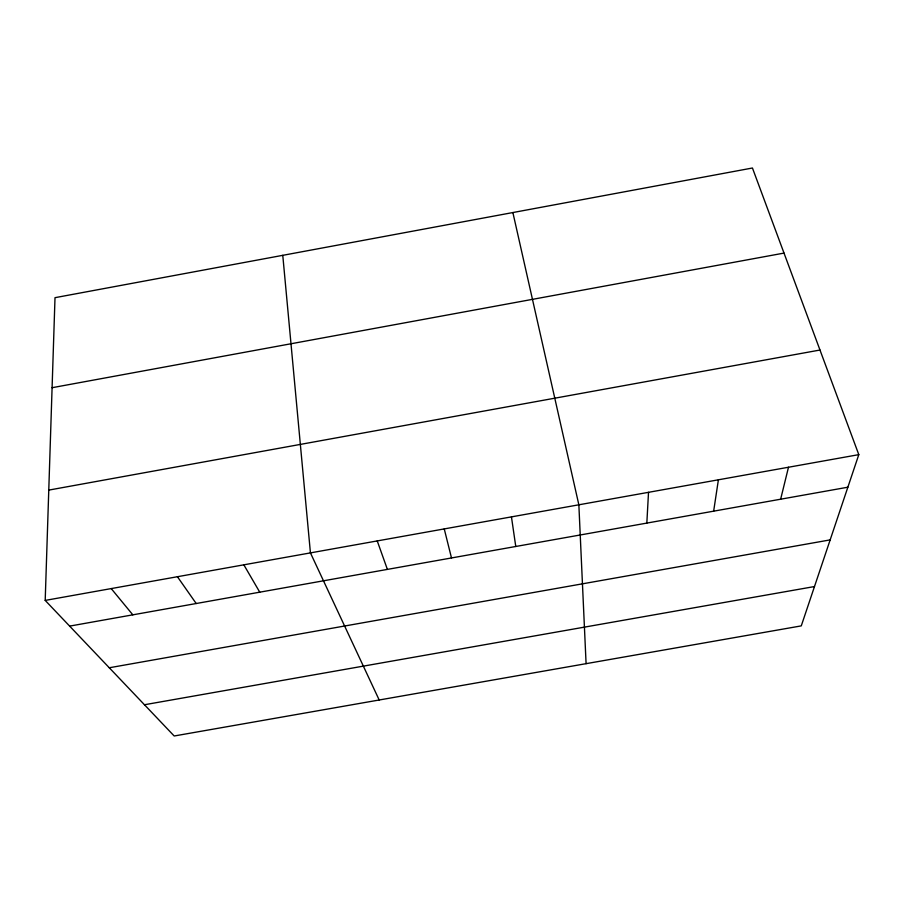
<?xml version="1.0" encoding="UTF-8"?>
<svg xmlns="http://www.w3.org/2000/svg" width="904" height="904" viewBox="0 0 904 904"><rect width="100%" height="100%" fill="white"/><g stroke="black" fill="none" stroke-linecap="round" stroke-linejoin="round"><path stroke-width="1.36" d="M45.2 600.414L55.008 297.676L752.444 168.008L858.8 454.644L801.272 625.884L174.189 735.992L45.2 600.414L858.8 454.644M646.835 523.088L648.518 492.318M713.651 511.167L718.397 479.798M780.649 499.2L788.491 467.244M52.093 387.703L784.017 253.086M48.771 490.104L819.984 350.029M69.642 626.11L847.862 487.211M109.282 667.762L830.154 539.891M144.459 704.747L814.481 586.549M111.215 588.583L132.831 614.833M177.421 576.718L196.202 603.522M243.831 564.819L259.753 592.176M379.194 700.001L310.434 552.886L282.771 255.335M377.239 540.92L387.387 569.396M444.248 528.919L451.491 557.949M512.873 212.553L578.854 504.805L586.086 663.672M511.449 516.873L515.766 546.479"/></g></svg>
